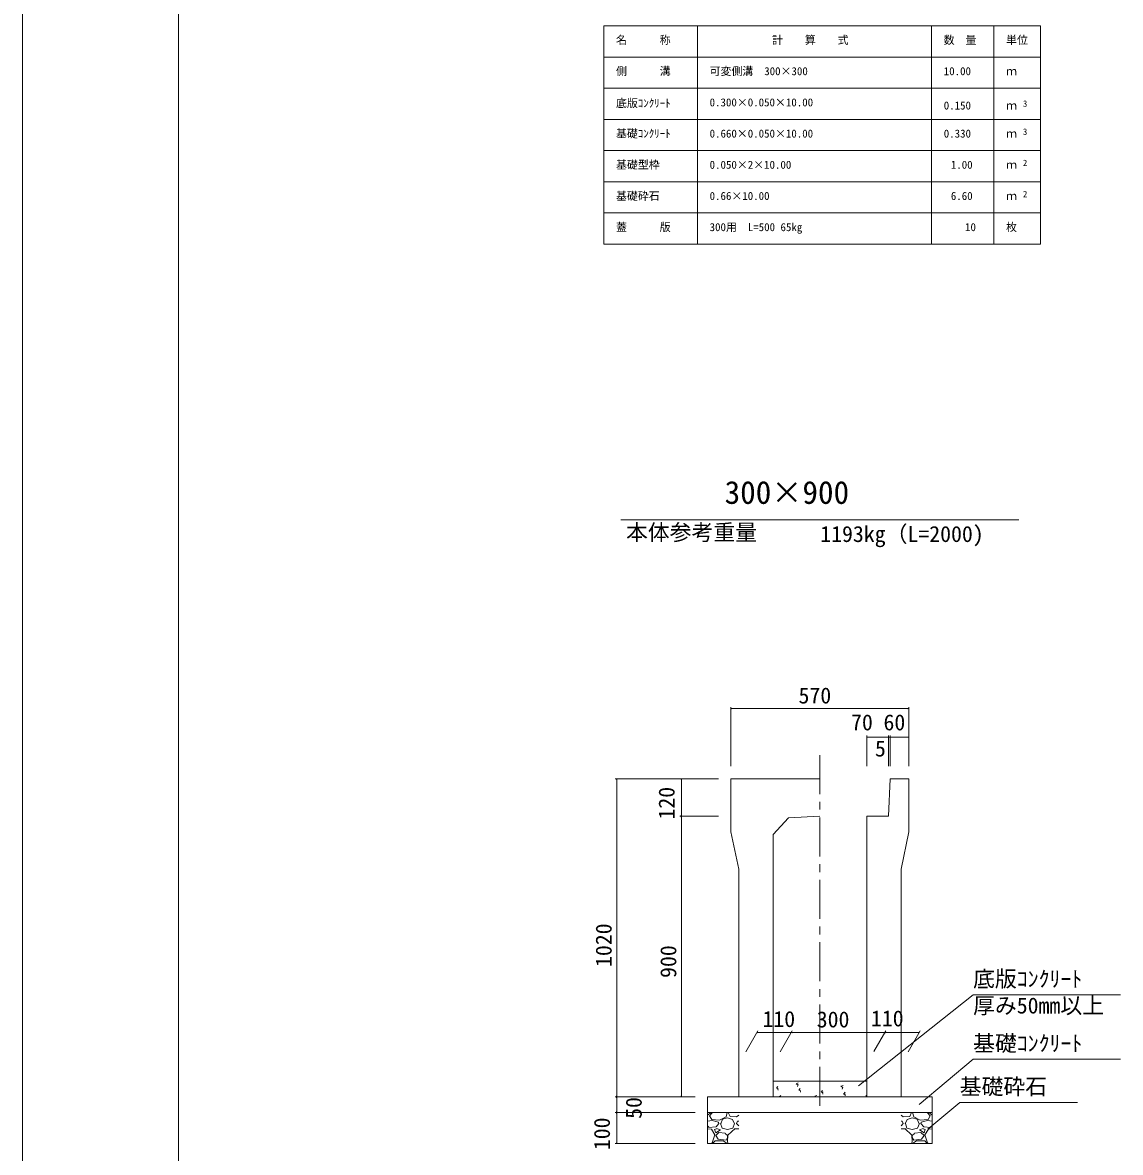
# Model space of a CAD drawing. Units: millimetres on the paper, scale 1:20. Extents: x 0 to 841, y 0 to 594.
# Drawn here: x 0 to 175.9, y 262.9 to 444.1 of the extents above; entities that cross this region are included whole.
import ezdxf
from ezdxf.enums import TextEntityAlignment as Align

# ---------------------------------------------------------------- set-up
doc = ezdxf.new("R2010")
doc.units = ezdxf.units.MM
doc.linetypes.add('USER1', pattern=[10, 6.25, -1.25, 1.25, -1.25])
for name, color, linetype, lineweight in [('D-STR-DIM（寸法）', 7, 'Continuous', 18), ('D-STR-HTXT（旗揚げ）', 4, 'Continuous', 18), ('D-STR-STRn（構造物）', 5, 'Continuous', 18), ('D-STR（構造物外形線）', 1, 'Continuous', 18), ('D-TTL(外枠）', 2, 'Continuous', 18), ('DEFPOINTS_2', 8, 'Continuous', 18)]:
    doc.layers.add(name, color=color, linetype=linetype, lineweight=lineweight)
doc.layers.add('D-STR-TXT（文字）', color=7, linetype='Continuous')
doc.styles.add('ＭＳ ゴシック', font='')
doc.styles.get('ＭＳ ゴシック').set_extended_font_data('MS Gothic')

msp = doc.modelspace()

# ---------------------------------------------------------------- linework, layer by layer
at = {"layer": 'D-STR-DIM（寸法）'}
for p, q in [((113.493, 324.859), (113.493, 334.348)), ((113.493, 334.098), (113.643, 334.123)), ((113.493, 334.098), (113.513, 334.098)), ((113.643, 334.073), (113.493, 334.098)), ((113.513, 334.098), (141.973, 334.098)), ((141.843, 334.123), (141.993, 334.098)), ((141.993, 334.098), (141.843, 334.073)), ((141.993, 334.098), (141.973, 334.098)), ((141.993, 324.859), (141.993, 334.348)), ((135.243, 324.881), (135.243, 329.765)), ((138.743, 324.869), (138.743, 329.765)), ((138.743, 324.869), (138.743, 329.765)), ((138.993, 324.859), (138.993, 329.765)), ((138.993, 324.859), (138.993, 329.765)), ((141.993, 324.859), (141.993, 329.765)), ((135.243, 329.515), (135.393, 329.54)), ((135.243, 329.515), (135.263, 329.515)), ((135.393, 329.49), (135.243, 329.515)), ((135.263, 329.515), (138.723, 329.515)), ((138.593, 329.54), (138.743, 329.515)), ((138.743, 329.515), (138.593, 329.49)), ((138.743, 329.515), (138.723, 329.515)), ((138.743, 329.515), (138.893, 329.54)), ((138.743, 329.515), (138.763, 329.515)), ((138.893, 329.49), (138.743, 329.515)), ((138.973, 329.515), (138.763, 329.515)), ((138.843, 329.54), (138.993, 329.515)), ((138.993, 329.515), (138.843, 329.49)), ((138.993, 329.515), (138.973, 329.515)), ((138.993, 329.515), (139.143, 329.54)), ((138.993, 329.515), (139.013, 329.515)), ((139.143, 329.49), (138.993, 329.515)), ((139.013, 329.515), (141.973, 329.515)), ((141.843, 329.54), (141.993, 329.515)), ((141.993, 329.515), (141.843, 329.49)), ((141.993, 329.515), (141.973, 329.515)), ((111.493, 322.859), (94.947, 322.859)), ((95.172, 322.709), (95.197, 322.859)), ((95.197, 322.859), (95.197, 322.839)), ((95.197, 322.859), (95.222, 322.709)), ((95.197, 322.839), (95.197, 271.879)), ((111.493, 322.859), (105.307, 322.859)), ((105.532, 322.709), (105.557, 322.859)), ((105.557, 322.859), (105.557, 322.839)), ((105.557, 322.859), (105.582, 322.709)), ((105.557, 316.879), (105.557, 322.839)), ((105.557, 316.859), (105.532, 317.009)), ((105.582, 317.009), (105.557, 316.859)), ((111.493, 316.859), (105.307, 316.859)), ((111.493, 316.859), (105.307, 316.859)), ((105.532, 316.709), (105.557, 316.859)), ((105.557, 316.859), (105.557, 316.879)), ((105.557, 316.859), (105.557, 316.839)), ((105.557, 316.859), (105.582, 316.709)), ((105.557, 316.839), (105.557, 271.879)), ((115.898, 279.098), (117.815, 282.419)), ((117.671, 282.169), (117.821, 282.194)), ((117.671, 282.169), (117.691, 282.169)), ((117.821, 282.144), (117.671, 282.169)), ((123.151, 282.169), (117.691, 282.169)), ((121.398, 279.098), (123.315, 282.419)), ((121.398, 279.098), (123.315, 282.419)), ((123.021, 282.194), (123.171, 282.169)), ((123.171, 282.169), (123.021, 282.144)), ((123.171, 282.169), (123.151, 282.169)), ((123.171, 282.169), (123.321, 282.194)), ((123.171, 282.169), (123.191, 282.169)), ((123.321, 282.144), (123.171, 282.169)), ((123.191, 282.169), (138.132, 282.169)), ((136.398, 279.131), (138.296, 282.419)), ((136.398, 279.131), (138.296, 282.419)), ((138.002, 282.194), (138.152, 282.169)), ((138.152, 282.169), (138.002, 282.144)), ((138.152, 282.169), (138.132, 282.169)), ((138.152, 282.169), (138.302, 282.194)), ((138.152, 282.169), (138.172, 282.169)), ((138.302, 282.144), (138.152, 282.169)), ((138.172, 282.169), (143.651, 282.169)), ((141.898, 279.098), (143.815, 282.419)), ((143.521, 282.194), (143.671, 282.169)), ((143.671, 282.169), (143.521, 282.144)), ((143.671, 282.169), (143.651, 282.169)), ((107.743, 271.859), (94.947, 271.859)), ((107.743, 271.859), (94.947, 271.859)), ((95.197, 271.859), (95.172, 272.009)), ((95.172, 271.709), (95.197, 271.859)), ((95.222, 272.009), (95.197, 271.859)), ((95.197, 271.859), (95.197, 271.879)), ((95.197, 271.859), (95.197, 271.839)), ((95.197, 271.859), (95.222, 271.709)), ((95.197, 271.839), (95.197, 269.379)), ((107.743, 271.859), (105.307, 271.859)), ((105.557, 271.859), (105.532, 272.009)), ((105.582, 272.009), (105.557, 271.859)), ((105.557, 271.859), (105.557, 271.879)), ((107.743, 269.359), (94.947, 269.359)), ((107.743, 269.359), (94.947, 269.359)), ((95.197, 269.359), (95.172, 269.509)), ((95.172, 269.209), (95.197, 269.359)), ((95.222, 269.509), (95.197, 269.359)), ((95.197, 269.359), (95.197, 269.379)), ((95.197, 269.359), (95.197, 269.339)), ((95.197, 269.359), (95.222, 269.209)), ((95.197, 269.339), (95.197, 264.379)), ((95.197, 264.359), (95.172, 264.509)), ((95.222, 264.509), (95.197, 264.359)), ((107.743, 264.359), (94.947, 264.359)), ((95.197, 264.359), (95.197, 264.379))]:
    msp.add_line(p, q, dxfattribs=at)
at = {"layer": 'D-STR-HTXT（旗揚げ）'}
for p, q in [((93.116, 443.549), (163.116, 443.549)), ((93.116, 408.549), (93.116, 443.549)), ((108.116, 408.549), (108.116, 443.549)), ((145.616, 408.549), (145.616, 443.549)), ((155.616, 427.549), (155.616, 443.549)), ((155.616, 408.549), (155.616, 443.549)), ((163.116, 408.549), (163.116, 443.549)), ((93.116, 438.549), (163.116, 438.549)), ((93.116, 433.549), (163.116, 433.549)), ((93.116, 428.549), (163.116, 428.549)), ((93.116, 423.549), (163.116, 423.549)), ((93.116, 418.549), (163.116, 418.549)), ((93.116, 413.549), (163.116, 413.549)), ((93.116, 408.549), (163.116, 408.549)), ((95.852, 364.366), (159.635, 364.366)), ((133.937, 273.624), (152.287, 288.219)), ((175.885, 288.219), (152.287, 288.219)), ((143.649, 270.628), (152.295, 277.892)), ((175.893, 277.892), (152.295, 277.892)), ((145.061, 266.699), (150.144, 270.961)), ((169.008, 270.961), (150.144, 270.961))]:
    msp.add_line(p, q, dxfattribs=at)
at = {"layer": 'D-STR-STRn（構造物）', "color": 7, "linetype": 'USER1'}
msp.add_line((127.743, 270.394), (127.743, 327.014), dxfattribs=at)
at = {"layer": 'D-STR-STRn（構造物）', "color": 7}
for p, q in [((120.243, 274.359), (135.243, 274.359)), ((120.775, 273.237), (121.016, 273.525)), ((123.938, 273.957), (124.288, 274.091)), ((123.938, 273.957), (124.186, 273.789)), ((124.147, 273.512), (124.248, 273.815)), ((131.123, 273.557), (131.473, 273.691)), ((131.123, 273.557), (131.372, 273.389)), ((120.775, 273.237), (121.074, 273.211)), ((121.035, 272.933), (120.977, 273.247)), ((121.244, 271.859), (121.462, 272.087)), ((121.421, 271.859), (121.42, 271.864)), ((124.361, 272.924), (124.602, 273.211)), ((124.361, 272.924), (124.66, 272.898)), ((124.621, 272.619), (124.564, 272.933)), ((126.922, 271.944), (127.272, 272.078)), ((126.922, 271.944), (127.048, 271.859)), ((127.948, 272.61), (128.189, 272.897)), ((127.948, 272.61), (128.246, 272.584)), ((128.208, 272.306), (128.15, 272.619)), ((131.333, 273.112), (131.434, 273.414)), ((131.534, 272.296), (131.775, 272.583)), ((131.534, 272.296), (131.833, 272.27)), ((131.794, 271.992), (131.736, 272.305)), ((135.12, 271.982), (135.243, 272.129)), ((135.12, 271.982), (135.243, 271.972))]:
    msp.add_line(p, q, dxfattribs=at)
at = {"layer": 'D-STR-STRn（構造物）'}
for p, q in [((109.743, 271.859), (145.743, 271.859)), ((109.743, 271.859), (109.743, 264.359)), ((145.743, 271.859), (145.743, 264.359)), ((109.743, 269.359), (145.743, 269.359)), ((109.743, 268.924), (110.306, 269.359)), ((110.052, 268.807), (110.549, 269.359)), ((110.412, 268.204), (110.062, 268.804)), ((111.649, 268.117), (110.399, 268.217)), ((111.5, 267.809), (110.5, 268.059)), ((112.704, 268.653), (111.654, 268.103)), ((111.851, 267.556), (112.151, 268.256)), ((112.153, 268.257), (112.953, 268.507)), ((112.904, 269.356), (112.704, 268.656)), ((112.95, 268.506), (113.75, 268.206)), ((113.074, 269.359), (113.344, 268.718)), ((113.349, 268.704), (114.399, 268.654)), ((113.753, 268.205), (114.053, 267.555)), ((114.402, 268.66), (114.743, 268.924)), ((141.084, 268.66), (140.743, 268.924)), ((142.138, 268.704), (141.088, 268.654)), ((141.734, 268.205), (141.434, 267.555)), ((142.536, 268.506), (141.736, 268.206)), ((142.413, 269.359), (142.143, 268.718)), ((143.334, 268.257), (142.534, 268.507)), ((142.583, 269.356), (142.783, 268.656)), ((142.782, 268.653), (143.832, 268.103)), ((143.636, 267.556), (143.336, 268.256)), ((143.838, 268.117), (145.088, 268.217)), ((143.986, 267.809), (144.986, 268.059)), ((145.435, 268.807), (144.938, 269.359)), ((145.075, 268.204), (145.425, 268.804)), ((145.743, 268.924), (145.18, 269.359)), ((110.506, 268.051), (109.743, 267.971)), ((109.95, 266.973), (109.743, 267.199)), ((110.353, 266.652), (109.743, 266.702)), ((111.099, 267.06), (109.949, 266.96)), ((110.913, 265.76), (110.363, 266.66)), ((110.85, 266.607), (111.05, 266.107)), ((111.201, 266.755), (110.851, 266.605)), ((111.05, 266.108), (111.8, 266.558)), ((111.552, 267.557), (111.102, 267.057)), ((111.804, 266.558), (111.204, 266.758)), ((111.553, 267.553), (111.503, 267.803)), ((111.798, 267.558), (112.098, 266.858)), ((112.098, 266.853), (112.948, 266.603)), ((112.955, 266.604), (113.805, 266.854)), ((114.153, 266.756), (113.003, 265.706)), ((113.8, 266.859), (114.05, 267.559)), ((114.743, 266.702), (114.153, 266.752)), ((114.743, 267.199), (114.4, 267.573)), ((114.401, 267.558), (114.551, 267.958)), ((114.743, 267.971), (114.556, 267.951)), ((140.743, 267.971), (140.93, 267.951)), ((140.743, 267.199), (141.086, 267.573)), ((140.743, 266.702), (141.333, 266.752)), ((141.086, 267.558), (140.936, 267.958)), ((141.334, 266.756), (142.484, 265.706)), ((141.686, 266.859), (141.436, 267.559)), ((142.532, 266.604), (141.682, 266.854)), ((143.389, 266.853), (142.539, 266.603)), ((143.689, 267.558), (143.389, 266.858)), ((143.683, 266.558), (144.283, 266.758)), ((144.436, 266.108), (143.686, 266.558)), ((143.934, 267.553), (143.984, 267.803)), ((143.935, 267.557), (144.385, 267.057)), ((144.285, 266.755), (144.635, 266.605)), ((144.388, 267.06), (145.538, 266.96)), ((144.637, 266.607), (144.437, 266.107)), ((144.574, 265.76), (145.124, 266.66)), ((144.98, 268.051), (145.743, 267.971)), ((145.133, 266.652), (145.743, 266.702)), ((145.536, 266.973), (145.743, 267.199)), ((110.306, 264.359), (110.502, 264.51)), ((110.503, 264.505), (110.903, 265.755)), ((110.549, 264.359), (110.952, 264.807)), ((110.952, 264.807), (112.252, 264.807)), ((111.05, 265.658), (111.45, 265.058)), ((111.552, 266.157), (111.052, 265.657)), ((111.454, 265.054), (112.704, 264.904)), ((112.558, 266.009), (111.558, 266.159)), ((112.25, 264.818), (112.9, 264.368)), ((112.963, 265.646), (112.563, 265.996)), ((112.703, 264.907), (112.953, 265.357)), ((112.944, 264.668), (113.074, 264.359)), ((113, 265.709), (112.95, 264.659)), ((112.952, 265.357), (112.952, 265.657)), ((142.543, 264.668), (142.413, 264.359)), ((142.487, 265.709), (142.537, 264.659)), ((142.524, 265.646), (142.924, 265.996)), ((142.783, 264.907), (142.533, 265.357)), ((142.535, 265.357), (142.535, 265.657)), ((143.236, 264.818), (142.586, 264.368)), ((144.033, 265.054), (142.783, 264.904)), ((142.929, 266.009), (143.929, 266.159)), ((144.535, 264.807), (143.235, 264.807)), ((143.935, 266.157), (144.435, 265.657)), ((144.436, 265.658), (144.036, 265.058)), ((144.938, 264.359), (144.535, 264.807)), ((144.984, 264.505), (144.584, 265.755)), ((145.18, 264.359), (144.984, 264.51)), ((109.743, 264.359), (145.743, 264.359))]:
    msp.add_line(p, q, dxfattribs=at)
at = {"layer": 'D-STR（構造物外形線）'}
for p, q in [((113.493, 322.859), (127.743, 322.859)), ((113.493, 322.859), (113.493, 314.359)), ((138.993, 322.859), (138.743, 316.859)), ((138.993, 322.859), (141.993, 322.859)), ((141.993, 322.859), (141.993, 314.359)), ((122.739, 316.559), (120.243, 313.909)), ((122.739, 316.559), (127.743, 316.859)), ((135.243, 271.859), (135.243, 316.859)), ((135.243, 316.859), (138.743, 316.859)), ((113.493, 314.359), (114.743, 308.359)), ((120.243, 313.909), (120.243, 271.859)), ((141.993, 314.359), (140.743, 308.359)), ((114.743, 308.359), (114.743, 271.859)), ((140.743, 308.359), (140.743, 271.859)), ((114.743, 271.859), (120.243, 271.859)), ((140.743, 271.859), (135.243, 271.859))]:
    msp.add_line(p, q, dxfattribs=at)
at = {"layer": 'D-TTL(外枠）'}
msp.add_line((25, 20), (25, 574), dxfattribs=at)
at = {"layer": 'DEFPOINTS_2'}
msp.add_line((0, 0), (0, 594), dxfattribs=at)

# ---------------------------------------------------------------- texts
at = {"layer": 'D-STR-DIM（寸法）', "style": 'ＭＳ ゴシック'}
for s, p in [('570', (124.323, 334.148)), ('70', (132.74, 329.84)), ('60', (137.934, 329.84)), ('5', (136.567, 325.644)), ('110', (118.544, 282.278)), ('300', (127.241, 282.219)), ('110', (135.922, 282.383))]:
    msp.add_text(s, height=2.566, dxfattribs=at).set_placement(p, align=Align.BOTTOM_LEFT)
for s, p in [('120', (105.232, 316.314)), ('1020', (95.147, 292.677)), ('900', (105.507, 290.921)), ('50', (99.965, 268.326)), ('100', (94.872, 263.314))]:
    msp.add_text(s, height=2.566, rotation=90, dxfattribs=at).set_placement(p, align=Align.BOTTOM_LEFT)
at = {"layer": 'D-STR-TXT（文字）', "style": 'ＭＳ ゴシック'}
for s, height, p in [('名\u3000\u3000\u3000称', 1.283, (95.077, 440.251)), ('計\u3000\u3000算\u3000\u3000式', 1.283, (120.081, 440.251)), ('数\u3000量', 1.283, (147.577, 440.251)), ('単位', 1.283, (157.577, 440.251)), ('側\u3000\u3000\u3000溝', 1.283, (95.077, 435.251)), ('可変側溝\u3000300×300', 1.283, (110.077, 435.251)), ('10.00', 1.283, (147.591, 435.251)), ('ｍ', 1.283, (157.577, 435.251)), ('底版ｺﾝｸﾘｰﾄ', 1.283, (95.077, 430.118)), ('0.300×0.050×10.00', 1.283, (110.077, 430.251)), ('0.150', 1.283, (147.591, 429.751)), ('ｍ', 1.283, (157.577, 429.751)), ('3', 1.026, (160.278, 430.253)), ('基礎ｺﾝｸﾘｰﾄ', 1.283, (95.077, 425.251)), ('0.660×0.050×10.00', 1.283, (110.077, 425.251)), ('0.330', 1.283, (147.591, 425.251)), ('ｍ', 1.283, (157.577, 425.251)), ('3', 1.026, (160.278, 425.753)), ('基礎型枠', 1.283, (95.077, 420.251)), ('2', 1.026, (160.278, 420.753)), ('0.050×2×10.00', 1.283, (110.077, 420.251)), ('1.00', 1.283, (148.728, 420.251)), ('ｍ', 1.283, (157.577, 420.251)), ('基礎砕石', 1.283, (95.077, 415.251)), ('0.66×10.00', 1.283, (110.077, 415.251)), ('6.60', 1.283, (148.728, 415.251)), ('ｍ', 1.283, (157.577, 415.251)), ('2', 1.026, (160.278, 415.753)), ('蓋\u3000\u3000\u3000版', 1.283, (95.077, 410.251)), ('300用\u3000L=500 65kg', 1.283, (110.077, 410.251)), ('10', 1.283, (151.002, 410.251)), ('枚', 1.283, (157.577, 410.251)), ('300×900', 3.666, (112.478, 365.815)), ('本体参考重量', 2.566, (96.682, 360.3)), ('1193kg（L=2000)', 2.566, (127.802, 360.036)), ('底版ｺﾝｸﾘｰﾄ', 2.566, (152.287, 288.719)), ('厚み50mm以上', 2.566, (152.287, 284.447)), ('基礎ｺﾝｸﾘｰﾄ', 2.566, (152.295, 278.392)), ('基礎砕石', 2.566, (150.144, 271.461))]:
    msp.add_text(s, height=height, dxfattribs=at).set_placement(p, align=Align.BOTTOM_LEFT)

doc.saveas('drawing.dxf')
